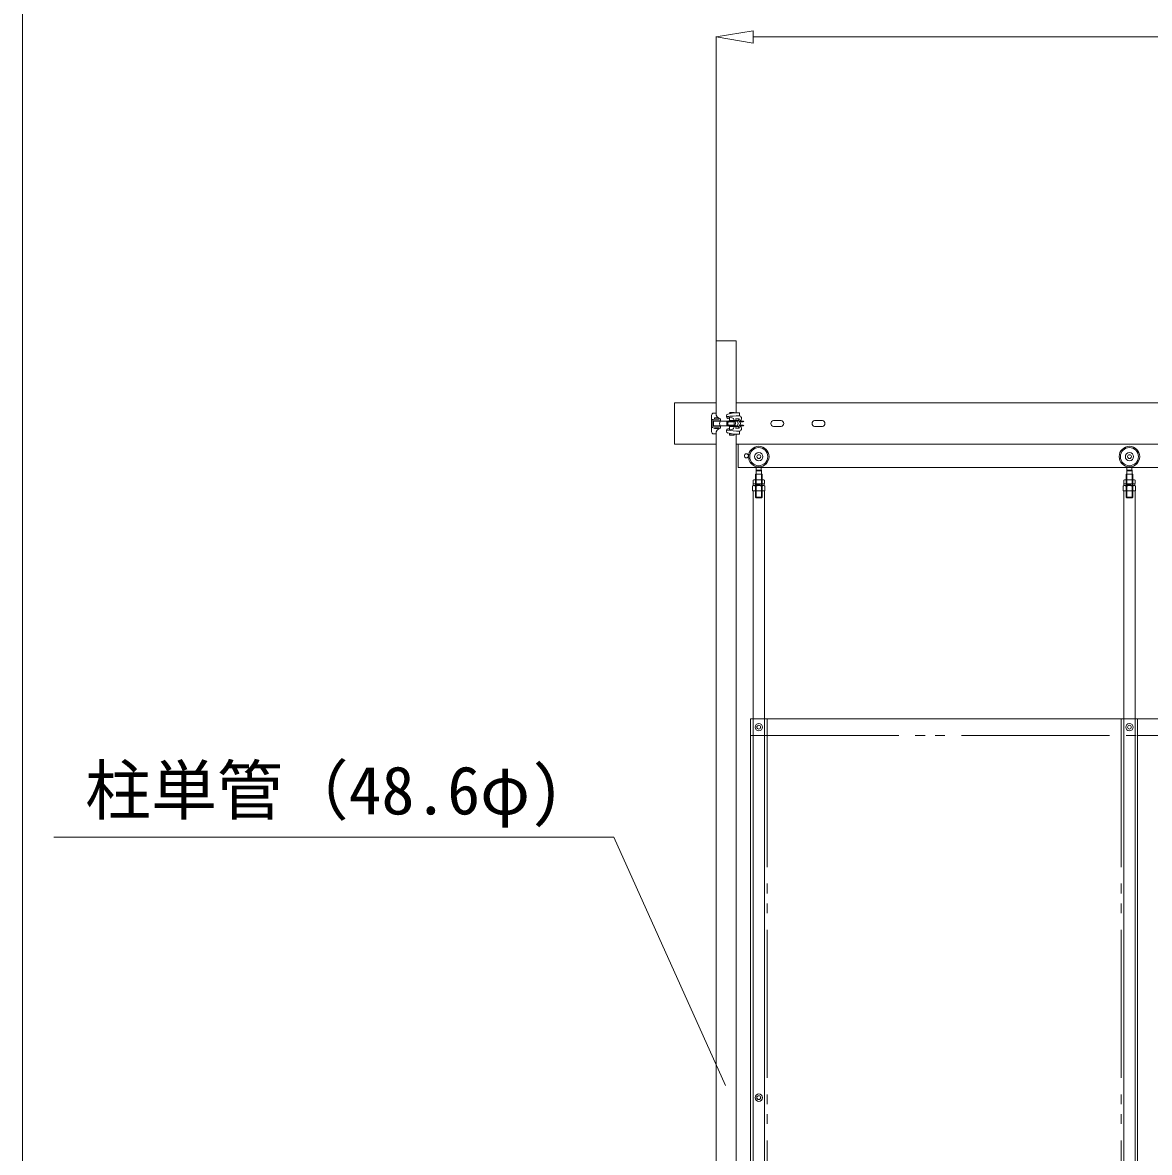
# Model space of a CAD drawing. Units: millimetres, scale not verified. Extents: x -9305 to 9305, y -6415 to 6415.
# Drawn here: x -9305 to -6568, y -825 to 1920 of the extents above; entities that cross this region are included whole.
import ezdxf
from ezdxf.enums import TextEntityAlignment as Align

# ---------------------------------------------------------------- set-up
doc = ezdxf.new("R2010")
doc.units = ezdxf.units.MM
doc.header["$LTSCALE"] = 40
doc.linetypes.add('DOUBLE_CHAIN2', pattern=[12.8, 9, -1, 0.6, -0.6, 0.6, -1])
for name, color, linetype, lineweight in [('0-0_0', 7, 'Continuous', 9), ('0-4_CLGS-81', 7, 'Continuous', 9), ('0-7_TEXT', 7, 'Continuous', 9), ('0-A_寸法', 134, 'Continuous', 9)]:
    doc.layers.add(name, color=color, linetype=linetype, lineweight=lineweight)
doc.styles.add('ＭＳ ゴシック', font='')
doc.styles.get('ＭＳ ゴシック').set_extended_font_data('MS Gothic')

msp = doc.modelspace()

# ---------------------------------------------------------------- linework, layer by layer
at = {"layer": '0-0_0'}
msp.add_line((-9304.61, 6414.98), (-9304.61, -6414.98), dxfattribs=at)
at = {"layer": '0-4_CLGS-81'}
for p, q in [((-7620.3, 971.28), (-7620.3, 1147.13)), ((-7620.3, 1147.13), (-7571.7, 1147.13)), ((-7571.7, 1147.13), (-7571.7, 972.18)), ((-7722, 995.98), (-7722, 895.98)), ((-7722, 995.98), (-7620.3, 995.98)), ((-7571.7, 995.98), (-4022.02, 995.98)), ((-7631.76, 965.78), (-7631.76, 926.18)), ((-7620.76, 971.28), (-7626.26, 971.28)), ((-7595.68, 964.68), (-7595.68, 964.33)), ((-7595.68, 964.33), (-7595.68, 962.83)), ((-7589.58, 961.41), (-7593.86, 962.16)), ((-7582.39, 960.15), (-7589.58, 961.41)), ((-7563.78, 972.11), (-7563.78, 964.85)), ((-7631.76, 951.49), (-7631.76, 940.48)), ((-7628.24, 940.48), (-7628.24, 951.49)), ((-7609.76, 956.98), (-7627.37, 956.1)), ((-7627.37, 935.87), (-7609.76, 934.98)), ((-7609.59, 953.47), (-7627.2, 952.59)), ((-7627.2, 939.38), (-7609.59, 938.5)), ((-7626.59, 940.48), (-7626.59, 951.49)), ((-7593.57, 951.49), (-7626.59, 951.49)), ((-7593.51, 940.48), (-7626.59, 940.48)), ((-7622.41, 956.79), (-7622.41, 956.35)), ((-7622.41, 951.48), (-7622.41, 952.83)), ((-7622.41, 951.49), (-7622.41, 952.83)), ((-7622.41, 939.14), (-7622.41, 940.48)), ((-7622.41, 939.14), (-7622.41, 940.48)), ((-7622.41, 935.18), (-7622.41, 935.62)), ((-7615.81, 951.48), (-7615.81, 953.16)), ((-7615.81, 951.49), (-7615.81, 953.16)), ((-7615.81, 938.81), (-7615.81, 940.48)), ((-7615.81, 938.81), (-7615.81, 940.48)), ((-7615.81, 935.18), (-7615.81, 935.29)), ((-7609.59, 953.47), (-7609.76, 956.98)), ((-7609.76, 934.98), (-7609.59, 938.5)), ((-7594.44, 950.38), (-7576.42, 950.38)), ((-7593.51, 951.48), (-7594.38, 950.38)), ((-7593.51, 940.48), (-7594.38, 941.58)), ((-7594.38, 941.58), (-7576.36, 941.58)), ((-7593.57, 951.49), (-7576.26, 951.49)), ((-7593.51, 940.48), (-7576.18, 940.48)), ((-7587.76, 957.74), (-7592.04, 958.5)), ((-7587.76, 934.23), (-7592.04, 933.48)), ((-7587.76, 959.25), (-7587.76, 952.58)), ((-7587.76, 952.58), (-7576.93, 952.58)), ((-7587.76, 932.72), (-7587.76, 939.38)), ((-7587.76, 939.38), (-7576.93, 939.38)), ((-7586.48, 953.34), (-7567.51, 953.34)), ((-7586.48, 938.64), (-7567.51, 938.64)), ((-7576.93, 952.58), (-7576.93, 953.68)), ((-7576.93, 939.38), (-7576.93, 938.29)), ((-7575.03, 940.52), (-7568.29, 940.51)), ((-7574.98, 951.49), (-7568.29, 951.51)), ((-7565.29, 956.98), (-7573.37, 957)), ((-7573.37, 935), (-7565.29, 935)), ((-7565.29, 956.98), (-7563.96, 955.1)), ((-7565.29, 934.98), (-7563.96, 936.88)), ((-7564.76, 950.38), (-7555.74, 950.38)), ((-7564.76, 941.58), (-7555.74, 941.58)), ((-7563.9, 951.48), (-7554.68, 951.48)), ((-7563.9, 940.48), (-7554.68, 940.48)), ((-7554.68, 951.48), (-7553.62, 950)), ((-7554.68, 940.48), (-7553.62, 941.97)), ((-7481.48, 953.34), (-7462.51, 953.34)), ((-7481.48, 938.64), (-7462.51, 938.64)), ((-7381.48, 953.34), (-7362.51, 953.34)), ((-7381.48, 938.64), (-7362.51, 938.64)), ((-7626.26, 920.68), (-7620.76, 920.68)), ((-7620.3, -3502.44), (-7620.3, 920.68)), ((-7595.68, 927.64), (-7595.68, 929.14)), ((-7595.68, 927.28), (-7595.68, 927.64)), ((-7589.58, 930.56), (-7593.86, 929.8)), ((-7582.39, 931.82), (-7589.58, 930.56)), ((-7576.76, 918.76), (-7576.76, 920.12)), ((-7571.7, 919.8), (-7571.7, -3502.44)), ((-7563.78, 919.86), (-7563.78, 927.13)), ((-7620.3, 895.98), (-7722, 895.98)), ((429.68, 895.98), (-7571.7, 895.98)), ((-7567, 838.98), (-7567, 895.98)), ((-7567, 838.98), (422.98, 838.98)), ((-7523.5, 832.58), (-7517, 832.58)), ((-7523.5, 822.58), (-7523.5, 832.58)), ((-7523.5, 831.43), (-7517, 831.43)), ((-7523, 832.58), (-7523, 841.32)), ((-7510.31, 832.58), (-7517, 832.58)), ((-7510.5, 831.43), (-7517, 831.43)), ((-7511, 832.58), (-7511, 841.32)), ((-7510.5, 822.58), (-7510.5, 832.58)), ((-6623.4, 832.58), (-6616.9, 832.58)), ((-6623.4, 822.58), (-6623.4, 832.58)), ((-6623.4, 831.43), (-6616.9, 831.43)), ((-6622.9, 832.58), (-6622.9, 841.32)), ((-6610.21, 832.58), (-6616.9, 832.58)), ((-6610.4, 831.43), (-6616.9, 831.43)), ((-6610.9, 832.58), (-6610.9, 841.32)), ((-6610.4, 822.58), (-6610.4, 832.58)), ((-7531.01, 800.25), (-7531.01, 808.2)), ((-7530.66, 799.25), (-7503.66, 799.25)), ((-7530.66, 799.25), (-7530.66, 795.25)), ((-7506.75, 809.2), (-7527.85, 809.2)), ((-7506.75, 799.25), (-7527.85, 799.25)), ((-7524.94, 766.74), (-7524.94, 822.58)), ((-7524.94, 822.58), (-7509.06, 822.58)), ((-7523.5, 807.58), (-7524.94, 807.58)), ((-7524.08, 800.25), (-7524.08, 808.2)), ((-7523.69, 765.58), (-7523.69, 822.58)), ((-7517.16, 799.25), (-7523.26, 795.35)), ((-7512.16, 799.25), (-7518.26, 795.35)), ((-7510.5, 807.58), (-7509.06, 807.58)), ((-7510.31, 765.58), (-7510.31, 822.58)), ((-7510.23, 800.25), (-7510.23, 808.2)), ((-7509.06, 766.74), (-7509.06, 822.58)), ((-7503.66, 799.25), (-7503.66, 795.25)), ((-7503.3, 800.25), (-7503.3, 808.2)), ((-6630.91, 800.25), (-6630.91, 808.2)), ((-6630.56, 799.25), (-6603.56, 799.25)), ((-6630.56, 799.25), (-6630.56, 795.25)), ((-6606.65, 809.2), (-6627.75, 809.2)), ((-6606.65, 799.25), (-6627.75, 799.25)), ((-6624.84, 766.74), (-6624.84, 822.58)), ((-6624.84, 822.58), (-6608.96, 822.58)), ((-6623.4, 807.58), (-6624.84, 807.58)), ((-6623.98, 800.25), (-6623.98, 808.2)), ((-6623.59, 765.58), (-6623.59, 822.58)), ((-6617.06, 799.25), (-6623.16, 795.35)), ((-6612.06, 799.25), (-6618.16, 795.35)), ((-6610.4, 807.58), (-6608.96, 807.58)), ((-6610.21, 765.58), (-6610.21, 822.58)), ((-6610.13, 800.25), (-6610.13, 808.2)), ((-6608.96, 766.74), (-6608.96, 822.58)), ((-6603.56, 799.25), (-6603.56, 795.25)), ((-6603.2, 800.25), (-6603.2, 808.2)), ((-7529.66, 795.25), (-7532.16, 793.8)), ((-7532.16, 782.25), (-7532.16, 793.8)), ((-7502.16, 782.25), (-7532.16, 782.25)), ((-7503.56, 782.25), (-7530.76, 782.25)), ((-7530.66, 795.25), (-7503.66, 795.25)), ((-7530.6, 782.25), (-7530.6, -3441.72)), ((-7504.66, 795.25), (-7529.66, 795.25)), ((-7524.66, 793.8), (-7524.66, 782.25)), ((-7509.65, 793.8), (-7509.65, 782.25)), ((-7502.16, 793.8), (-7504.66, 795.25)), ((-7503.4, 782.25), (-7503.4, -3441.72)), ((-7502.16, 782.25), (-7502.16, 793.8)), ((-6629.56, 795.25), (-6632.06, 793.8)), ((-6632.06, 782.25), (-6632.06, 793.8)), ((-6602.06, 782.25), (-6632.06, 782.25)), ((-6603.46, 782.25), (-6630.66, 782.25)), ((-6630.56, 795.25), (-6603.56, 795.25)), ((-6630.5, 782.25), (-6630.5, -3441.72)), ((-6604.56, 795.25), (-6629.56, 795.25)), ((-6624.56, 793.8), (-6624.56, 782.25)), ((-6609.55, 793.8), (-6609.55, 782.25)), ((-6602.06, 793.8), (-6604.56, 795.25)), ((-6603.3, 782.25), (-6603.3, -3441.72)), ((-6602.06, 782.25), (-6602.06, 793.8)), ((-7523.69, 765.58), (-7517, 765.58)), ((-7510.31, 765.58), (-7517, 765.58)), ((-6623.59, 765.58), (-6616.9, 765.58)), ((-6610.21, 765.58), (-6616.9, 765.58)), ((-7537, 228.28), (-6597, 228.28)), ((-7537, 228.28), (-7537, -3411.72)), ((-6597, 228.28), (-6597, -3411.72)), ((-6597, 228.28), (-5697, 228.28)), ((-6597, 188.28), (-5697, 188.28))]:
    msp.add_line(p, q, dxfattribs=at)
at = {"layer": '0-4_CLGS-81', "linetype": 'DOUBLE_CHAIN2'}
for p, q in [((-7497, 228.28), (-7497, -3411.72)), ((-6637, 228.28), (-6637, -3411.72)), ((-7537, 188.28), (-6597, 188.28))]:
    msp.add_line(p, q, dxfattribs=at)
at = {"layer": '0-4_CLGS-81'}
for points in [[(-7581.42, 971.28), (-7587.76, 971.28), (-7586.66, 972.38), (-7577.86, 972.38), (-7576.91, 971.83)], [(-7581.42, 920.68), (-7586.94, 920.68), (-7587.76, 919.86), (-7587.76, 918.76), (-7586.94, 917.94), (-7577.59, 917.94), (-7576.76, 918.76)], [(-7523.69, 765.58), (-7524.94, 766.74), (-7517, 766.74)], [(-7510.31, 765.58), (-7509.06, 766.74), (-7517, 766.74)], [(-6623.59, 765.58), (-6624.84, 766.74), (-6616.9, 766.74)], [(-6610.21, 765.58), (-6608.96, 766.74), (-6616.9, 766.74)]]:
    msp.add_lwpolyline(points, dxfattribs=at)
for points in [[(-7613.61, 958.72), (-7613.61, 957.62), (-7614.44, 956.79), (-7623.79, 956.79), (-7624.61, 957.62), (-7624.61, 958.72), (-7623.79, 959.54), (-7614.44, 959.54)], [(-7613.61, 934.9), (-7613.61, 935.18), (-7624.61, 935.18), (-7624.61, 934.9), (-7623.79, 934.08), (-7614.44, 934.08)]]:
    msp.add_lwpolyline(points, close=True, dxfattribs=at)
for centre, radius in [((-7517, 865.58), 25), ((-7517, 865.58), 22), ((-6616.9, 865.58), 25), ((-6616.9, 865.58), 22), ((-7547, 867.48), 5), ((-7517, 865.58), 10), ((-7517, 865.58), 4.65), ((-6616.9, 865.58), 10), ((-6616.9, 865.58), 4.65), ((-7517, 208.28), 9), ((-7517, 208.28), 9), ((-7517, 208.28), 4.75), ((-7517, 208.28), 4.5), ((-7517, 208.28), 4.5), ((-6617, 208.28), 9), ((-6617, 208.28), 4.5), ((-7517, -691.72), 9), ((-7517, -691.72), 9), ((-7517, -691.72), 4.75), ((-7517, -691.72), 4.5), ((-7517, -691.72), 4.5)]:
    msp.add_circle(centre, radius, dxfattribs=at)
for centre, radius, start, end in [((-7626.26, 965.78), 5.5, 90, 180), ((-7606.97, 970.51), 13.81, 176.794, 258.343), ((-7591.28, 964.68), 4.4, 99.411, 180), ((-7593.48, 964.33), 2.2, 180, 260.017), ((-7591.28, 962.83), 4.4, 180, 260.017), ((-7515.48, -75.42), 1041.39, 92.659, 94.388), ((-7568.48, 883.58), 88.66, 86.966, 105.577), ((-7589.96, 959.25), 2.2, 0, 80.017), ((-7563.23, 964.85), 0.552, 180, 253.628), ((-7565.12, 958.43), 6.13, 0.612, 73.628), ((-7627.14, 951.49), 4.62, 92.862, 180), ((-7627.14, 940.48), 4.62, 180, 267.138), ((-7627.14, 951.49), 1.1, 92.862, 180), ((-7627.14, 940.48), 1.1, 180, 267.138), ((-7606.97, 921.46), 13.81, 101.657, 183.206), ((-7601.02, 945.98), 11.28, 150.771, 209.229), ((-7591.28, 929.14), 4.4, 99.983, 180), ((-7563.66, 946.16), 31.06, 172.183, 188.468), ((-7562.97, 946.16), 31.06, 170.12, 190.535), ((-7585, 945.98), 7.5, 101.415, 258.585), ((-7583.53, 953.65), 6.6, 0.278, 80.017), ((-7583.53, 938.32), 6.6, 279.983, 359.722), ((-7545.62, 946.16), 31.06, 166.425, 193.588), ((-7584.92, 946.06), 11.33, 330.761, 28.637), ((-7578.14, 935.26), 6.12, 357.566, 59.463), ((-7579.84, 957.63), 7.84, 308.389, 355.348), ((-7583.96, 946.01), 16.6, 340.649, 19.351), ((-7574.41, 933.61), 9.22, 8.566, 48.462), ((-7576.87, 959.63), 11.88, 316.626, 347.111), ((-7569, 945.98), 7.5, 281.415, 78.585), ((-7565.12, 933.54), 6.13, 286.372, 359.388), ((-7566.61, 958.95), 7.64, 298.813, 356.622), ((-7566.61, 933.02), 7.64, 3.378, 61.187), ((-7480, 945.98), 7.5, 101.415, 258.585), ((-7464, 945.98), 7.5, 281.415, 78.585), ((-7380, 945.98), 7.5, 101.415, 258.585), ((-7364, 945.98), 7.5, 281.415, 78.585), ((-7626.26, 926.18), 5.5, 180, 270), ((-7593.48, 927.64), 2.2, 99.983, 180), ((-7591.28, 927.28), 4.4, 180, 260.589), ((-7556.24, 1199.8), 272.78, 261.986, 268.416), ((-7568.48, 1008.4), 88.66, 254.423, 273.034), ((-7589.96, 932.72), 2.2, 279.983, 0), ((-7563.23, 927.13), 0.552, 106.372, 180), ((-7527.55, 802.74), 6.46, 57.58, 122.42), ((-7527.55, 805.7), 6.46, 237.58, 302.42), ((-7517.16, 784.71), 24.49, 73.565, 106.435), ((-7517.16, 823.74), 24.49, 253.565, 286.435), ((-7506.76, 802.7), 6.5, 57.795, 122.205), ((-7506.76, 805.75), 6.5, 237.795, 302.205), ((-6627.45, 802.74), 6.46, 57.58, 122.42), ((-6627.45, 805.7), 6.46, 237.58, 302.42), ((-6617.06, 784.71), 24.49, 73.565, 106.435), ((-6617.06, 823.74), 24.49, 253.565, 286.435), ((-6606.66, 802.7), 6.5, 57.795, 122.205), ((-6606.66, 805.75), 6.5, 237.795, 302.205), ((-7529.79, 785.44), 9.81, 58.521, 89.241), ((-7517.16, 775.01), 20.24, 68.229, 111.771), ((-7504.53, 785.44), 9.81, 90.759, 121.479), ((-6629.69, 785.44), 9.81, 58.521, 89.241), ((-6617.06, 775.01), 20.24, 68.229, 111.771), ((-6604.43, 785.44), 9.81, 90.759, 121.479)]:
    msp.add_arc(centre, radius, start, end, dxfattribs=at)
at = {"layer": '0-7_TEXT'}
for p in [(-9228.87, -58.64), (-7598.03, -661.84)]:
    msp.add_line(p, (-7868.74, -58.64), dxfattribs=at)
at = {"layer": '0-A_寸法'}
for p, q in [((-7530.3, 1900.36), (-7620.3, 1885.36)), ((-7530.3, 1900.36), (-7530.3, 1870.36)), ((-7620.3, 1885.36), (-7530.3, 1870.36))]:
    msp.add_line(p, q, dxfattribs=at)
at = {"layer": '0-A_寸法', "color": 7}
for p, q in [((-7620.3, 1147.13), (-7620.3, 1886.36)), ((-7530.3, 1885.36), (388.28, 1885.36))]:
    msp.add_line(p, q, dxfattribs=at)

# ---------------------------------------------------------------- texts
at = {"layer": '0-7_TEXT', "style": 'ＭＳ ゴシック'}
msp.add_text('柱単管（48.6φ)', height=117.3, dxfattribs=at).set_placement((-9152.85, -38.89), align=Align.BOTTOM_LEFT)

doc.saveas('drawing.dxf')
